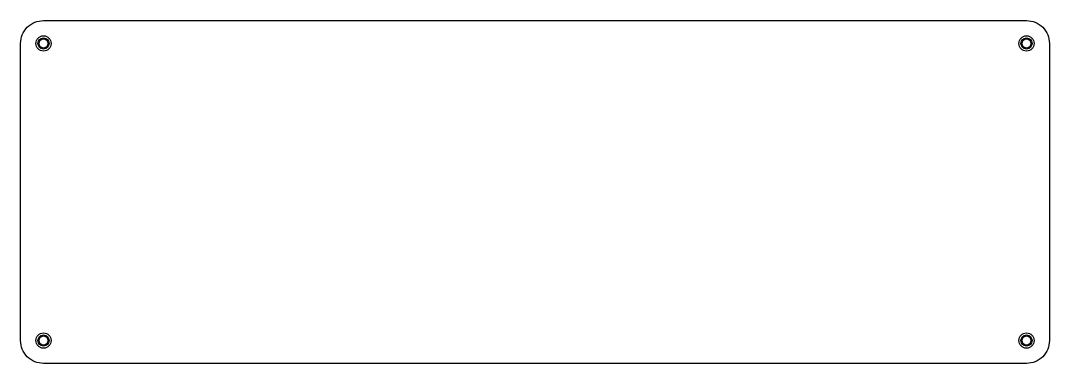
# Model space of a CAD drawing. Header units: millimetres. Extents: x -142 to 142, y -48 to 48.
import ezdxf

# ---------------------------------------------------------------- set-up
doc = ezdxf.new("R2010")
doc.units = ezdxf.units.MM
doc.layers.get('0').update_dxf_attribs({"linetype": 'CONTINUOUS'})

msp = doc.modelspace()

# ---------------------------------------------------------------- linework, layer by layer
msp.add_lwpolyline([(136.15, -47.5), (-136.15, -47.5, -0.414214), (-142.5, -41.15), (-142.5, 41.15, -0.414214), (-136.15, 47.5), (136.15, 47.5, -0.414214), (142.5, 41.15), (142.5, -41.15, -0.414214)], format="xyb", close=True)
for centre, radius in [((-136.15, 41.15), 2.12), ((136.15, 41.15), 2.12), ((-136.15, 41.15), 1.55), ((-136.15, 41.15), 1.25), ((136.15, 41.15), 1.55), ((136.15, 41.15), 1.25), ((-136.15, -41.15), 2.12), ((-136.15, -41.15), 1.55), ((136.15, -41.15), 2.12), ((136.15, -41.15), 1.55), ((136.15, -41.15), 1.25), ((-136.15, -41.15), 1.25)]:
    msp.add_circle(centre, radius)

doc.saveas('drawing.dxf')
